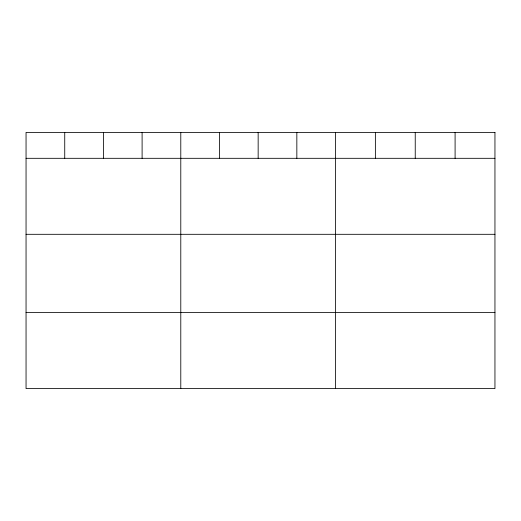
<?xml version="1.0" encoding="UTF-8"?>
<svg xmlns="http://www.w3.org/2000/svg" width="521" height="521" viewBox="0 0 521 521"><rect width="100%" height="100%" fill="white"/><g stroke="black" fill="none" stroke-linecap="round" stroke-linejoin="round"><path stroke-width="0.78" d="M26.05 158.312L494.95 158.312M26.05 234.307L494.95 234.307M26.05 312.6L494.95 312.6M455.093 132.406L455.093 158.312M415.237 132.406L415.237 158.312M375.38 132.406L375.38 158.312M335.524 132.406L335.524 388.594M296.84 132.406L296.84 158.312M258.155 132.406L258.155 158.312M219.471 132.406L219.471 158.312M180.787 132.406L180.787 388.594M142.103 132.406L142.103 158.312M103.419 132.406L103.419 158.312M64.734 132.406L64.734 158.312M494.95 132.406L26.05 132.406L26.05 388.594L494.95 388.594L494.95 132.406"/></g></svg>
